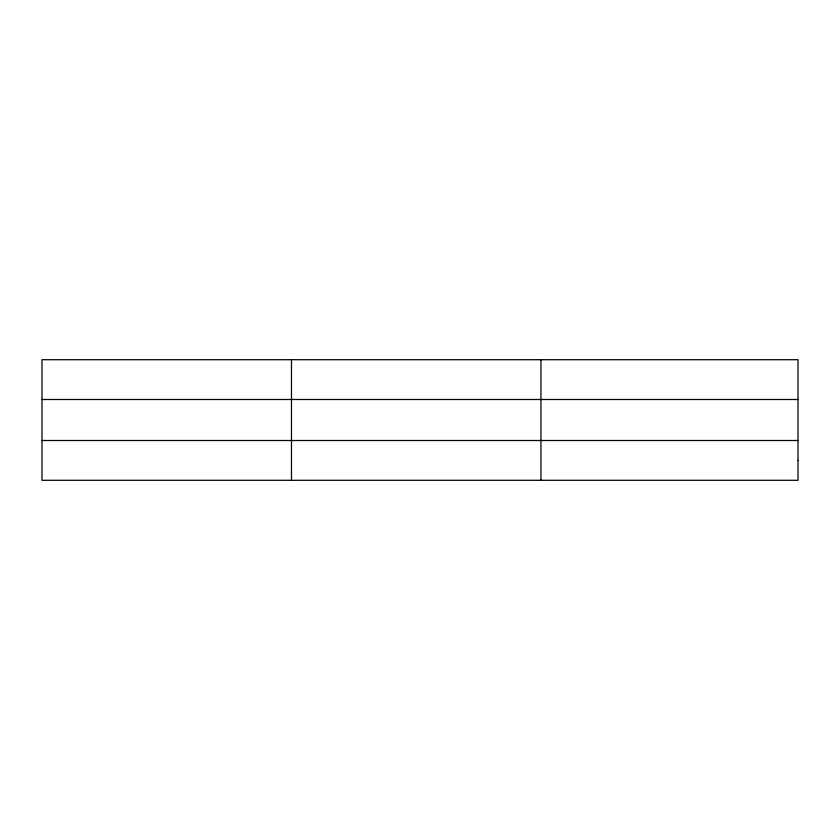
<?xml version="1.0" encoding="UTF-8"?>
<svg xmlns="http://www.w3.org/2000/svg" width="840" height="840" viewBox="0 0 840 840"><rect width="100%" height="100%" fill="white"/><g stroke="black" fill="none" stroke-linecap="round" stroke-linejoin="round"><path stroke-width="1.26" d="M291.48 359.709L291.48 480.291M540.96 359.709L540.96 480.291M42 399.504L798 399.504M42 440.496L798 440.496M798 460.394L798 480.291L42 480.291L42 359.709L798 359.709L798 460.394"/></g></svg>
